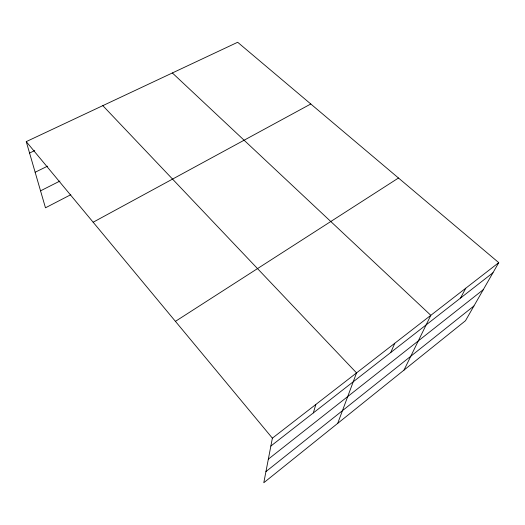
<?xml version="1.0" encoding="UTF-8"?>
<svg xmlns="http://www.w3.org/2000/svg" width="525" height="525" viewBox="0 0 525 525"><rect width="100%" height="100%" fill="white"/><g stroke="black" fill="none" stroke-linecap="round" stroke-linejoin="round"><path stroke-width="0.79" d="M498.75 262.644L272.383 438.158L263.793 482.731L465.498 320.709L498.75 262.644L237.668 42.269L26.25 141.625L45.472 207.808L70.809 194.69M313.34 412.913L315.814 404.48M337.713 423.36L356.541 372.908L102.815 105.643M390.751 352.498L394.8 343.238M403.994 370.112L430.822 315.315L172.364 72.955M460.504 298.069L465.78 288.205M265.945 471.588L473.957 305.944M268.334 459.152L483.276 289.669M270.861 446.053L492.968 272.744M175.429 321.353L398.482 178.008M93.148 222.226L310.793 103.989M40.543 190.844L59.929 181.046M35.149 172.259L47.526 166.169M29.564 153.044L34.742 150.57M26.25 141.625L272.383 438.158"/></g></svg>
